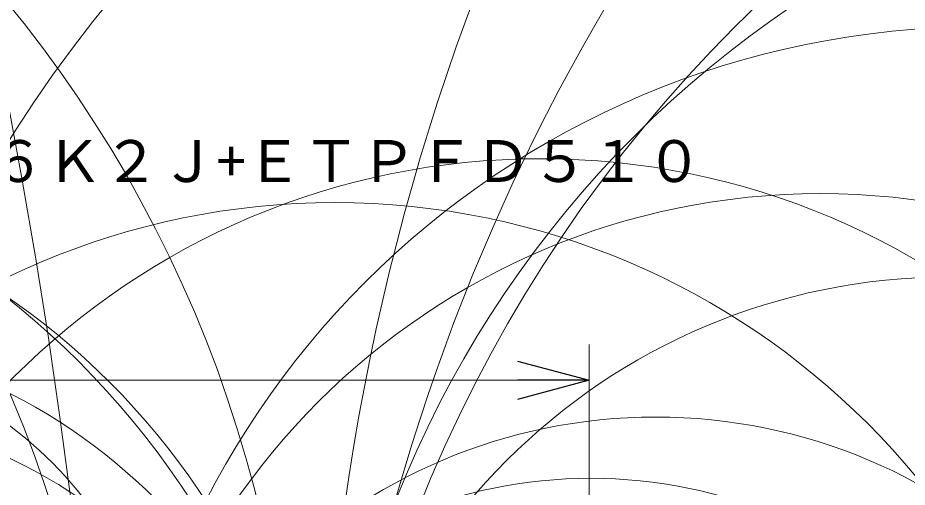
# Model space of a CAD drawing. Units: millimetres, scale not verified. Extents: x -8290 to 8338, y -215 to 16646.
# Drawn here: x 31.67 to 62.79, y 36.27 to 52.68 of the extents above; entities that cross this region are included whole.
import ezdxf
from ezdxf.enums import TextEntityAlignment as Align

# ---------------------------------------------------------------- set-up
doc = ezdxf.new("R2010")
doc.units = ezdxf.units.MM
doc.header["$LTSCALE"] = 0.125
doc.layers.add('0-0_0', color=7, linetype='Continuous')
doc.layers.add('0-3_TOUROKU', color=7, linetype='Continuous')
doc.layers.add('0-4_SUNPO', color=3, linetype='Continuous', lineweight=18)
doc.layers.add('0-5_GAIKEI', color=1, linetype='Continuous', lineweight=18)
doc.styles.add('ＭＳ ゴシック', font='')
doc.styles.get('ＭＳ ゴシック').set_extended_font_data('MS Gothic')

# ---------------------------------------------------------------- blocks, each defined once
blk = doc.blocks.new('_Open30')
at = {"layer": '0-0_0'}
blk.add_line((0, 0), (-1, 0), dxfattribs=at)
blk.add_lwpolyline([(-1, 0.26795), (0, 0), (-1, -0.26795)], dxfattribs=at)
blk = doc.blocks.new('D1')
at = {"layer": '0-4_SUNPO'}
for p, q in [((116.1488, 91.2537), (116.1488, 102.7586)), ((72.0488, 101.5086), (113.6488, 101.5086))]:
    blk.add_line(p, q, dxfattribs=at)
at = {"layer": '0-4_SUNPO', "xscale": 2.5, "yscale": 2.5}
blk.add_blockref('_Open30', (116.1488, 101.5086), dxfattribs=at)

msp = doc.modelspace()

# ---------------------------------------------------------------- linework, layer by layer
at = {"layer": '0-5_GAIKEI', "color": 7}
for centre, radius in [((24.0525, 8332.6334), 8313.5778), ((19.5766, 1094.2025), 1075.1461)]:
    msp.add_circle(centre, radius, dxfattribs=at)
at = {"layer": '0-5_GAIKEI'}
for centre, radius in [((-187.7092, 7.5236), 223.0212), ((125.4524, 24.0399), 83.1424), ((115.1406, 16.1082), 72.9478), ((72.6678, 22.4365), 48.7745), ((-2.9713, 25.1305), 44.3139), ((91.8885, 17.2578), 49.6673), ((-9.0551, 22.2613), 43.975), ((79.5437, 22.2457), 37.1986), ((65.3811, 21.8914), 30.4796), ((13.0913, 19.9219), 29.3099), ((8.6672, 21.7064), 26.2441), ((49.9603, 21.7004), 26.0551), ((16.8476, 21.8892), 25.5182), ((59.7579, 21.6819), 24.8526), ((42.7639, 19.8709), 26.3484), ((64.2646, 21.7104), 21.9102), ((22.3159, 21.6728), 20.0457), ((23.4515, 27.6813), 13.3445), ((23.0668, 19.8229), 19.3339), ((21.447, 27.7003), 11.3399), ((53.9874, 19.5965), 19.1248), ((51.7162, 19.7281), 16.851)]:
    msp.add_circle(centre, radius, dxfattribs=at)

# ---------------------------------------------------------------- block references
at = {"layer": '0-4_SUNPO'}
msp.add_blockref('D1', (-64.4907, -61.4996), dxfattribs=at)

# ---------------------------------------------------------------- texts
at = {"layer": '0-3_TOUROKU', "style": 'ＭＳ ゴシック'}
msp.add_text('ＰＴＤＺ１６Ｋ２Ｊ+ＥＴＰＦＤ５１０', height=1.466, dxfattribs=at).set_placement((20.6426, 46.5004), align=Align.BOTTOM_LEFT)

doc.saveas('drawing.dxf')
